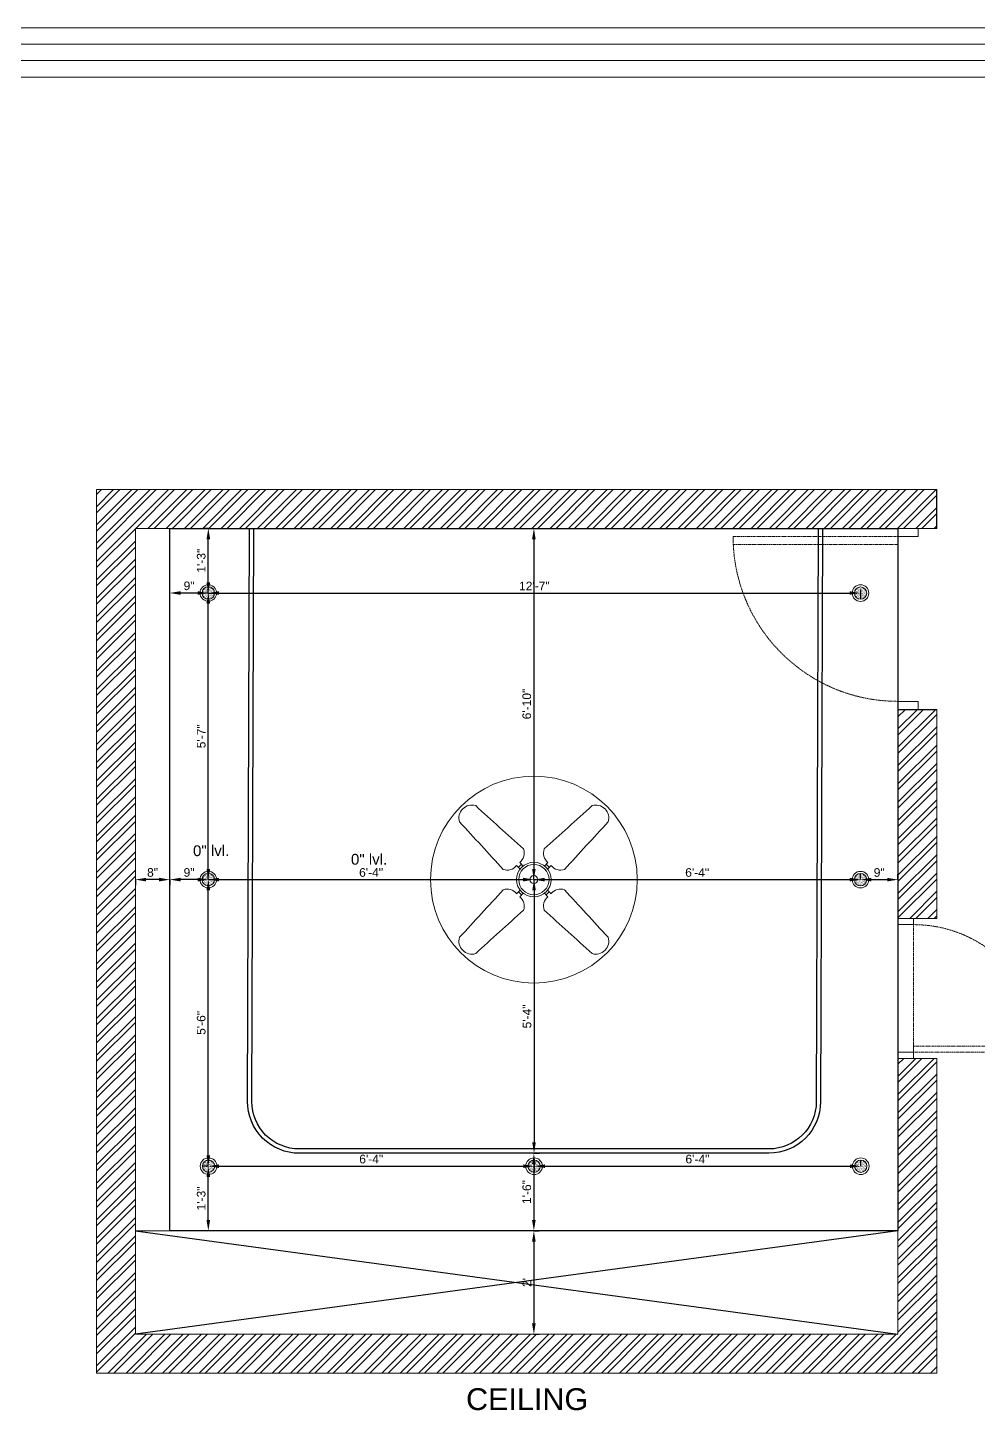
# Model space of a CAD drawing. Header units: inches. Extents: x 213 to 17763, y -4830 to 1802.
# Drawn here: x 6636.1 to 6856.7, y 1091.3 to 1413.7 of the extents above; entities that cross this region are included whole.
import ezdxf

# ---------------------------------------------------------------- set-up
doc = ezdxf.new("R2010")
doc.units = ezdxf.units.IN
doc.header["$MEASUREMENT"] = 0
for name, pattern in [('ACAD_ISO02W100', [15, 12, -3]), ('AUDIT_D_060311083008-3', [0]), ('DASHED2', [0.375, 0.25, -0.125]), ('HIDDEN', [0.375, 0.25, -0.125])]:
    doc.linetypes.add(name, pattern=pattern)
for name, color, linetype in [('.', 30, 'Continuous'), ('A-DOOR', 251, 'AUDIT_D_060311083008-3'), ('A-Door-Frame', 1, 'Continuous'), ('A-Door-Swing', 8, 'HIDDEN'), ('PDF2_0', 7, 'Continuous'), ('PDF3_Text', 1, 'Continuous')]:
    doc.layers.add(name, color=color, linetype=linetype)
doc.layers.add('PDF2_MK. KITCHEN ESSENTAILS', color=7, linetype='Continuous', true_color=0x767676)
doc.layers.add('ROD', color=7, linetype='Continuous', lineweight=9)
doc.styles.add('PDF Arial', font='arial.ttf')
doc.styles.get("Standard").update_dxf_attribs({"font": 'arial.ttf'})
doc.dimstyles.new('ISO-25', dxfattribs={"dimtxt": 4.5, "dimasz": 2.5, "dimexe": 1.25, "dimexo": 0.625, "dimtad": 1, "dimdec": 0, "dimlunit": 4, "dimtxsty": 'Standard', "dimcen": 2.5, "dimadec": 0, "dimazin": 0, "dimtfac": 1, "dimtdec": 0, "dimtmove": 0, "dimatfit": 3, "dimfxl": 1, "dimarcsym": 0})

# ---------------------------------------------------------------- blocks, each defined once
blk = doc.blocks.new('*U34')
at = {"layer": 'A-Door-Frame', "lineweight": 5}
for p, q in [((0, -100), (0, 0)), ((900, -100), (900, 0))]:
    blk.add_line(p, q, dxfattribs=at)
for points in [[(0, -100), (40, -100), (40, 0), (0, 0)], [(900, -100), (860, -100), (860, 0), (900, 0)]]:
    blk.add_lwpolyline(points, dxfattribs=at)
at = {"layer": 'A-Door-Swing', "linetype": 'DASHED2', "lineweight": 5}
blk.add_line((47.3, 0), (867.3, 0), dxfattribs=at)
blk.add_lwpolyline([(40, 0), (40, 820), (80, 820), (80, 0)], close=True, dxfattribs=at)
blk.add_arc((40, 0), 820, 360, 90, dxfattribs=at)
blk = doc.blocks.new('3')
at = {"color": 18, "lineweight": 5, "true_color": 0x000000}
for p, q in [((3389.2, -1076.4), (3365.8, -1052.9)), ((3397.8, -1044.8), (3377.7, -1064.9)), ((3386.6, -1033.2), (3409, -1056.5)), ((3571.3, -1033.2), (3549, -1056.5)), ((3560.1, -1044.8), (3580.2, -1064.9)), ((3568.7, -1076.4), (3592.1, -1052.9)), ((3389.2, -1214.6), (3365.8, -1238)), ((3397.8, -1246.1), (3377.7, -1226.1)), ((3386.6, -1257.8), (3409, -1234.5)), ((3571.3, -1257.8), (3549, -1234.5)), ((3560.1, -1246.1), (3580.2, -1226.1)), ((3568.7, -1214.6), (3592.1, -1238))]:
    blk.add_line(p, q, dxfattribs=at)
for radius in [113.2, 99.1, 26]:
    blk.add_circle((3479, -1145.5), radius, dxfattribs=at)
for centre, radius, start, end in [((3073.6, -742.7), 85, 73.05503, 197.30609), ((27552.9, 26002.3), 36179.8, 227.47452, 228.14348), ((-20595, 26002.3), 36179.8, 311.85652, 312.52548), ((3884.3, -742.7), 85, 342.69391, 106.94497), ((-23516.5, -25390.1), 36179.8, 42.21764, 42.8866), ((30474.4, -25390.1), 36179.8, 137.1134, 137.78236), ((3336.5, -971.6), 79.4, 309.11105, 19.49034), ((3621.4, -971.6), 79.4, 160.50966, 230.88895), ((3304.2, -1004.1), 79.4, 250.87078, 321.25007), ((3653.8, -1004.1), 79.4, 218.74993, 289.12922), ((-23516.5, 23099.1), 36179.8, 317.1134, 317.78236), ((3304.2, -1286.8), 79.4, 38.74993, 109.12922), ((3336.5, -1319.4), 79.4, 340.50966, 50.88895), ((3621.4, -1319.4), 79.4, 129.11105, 199.49034), ((3653.8, -1286.8), 79.4, 70.87078, 141.25007), ((30474.4, 23099.1), 36179.8, 222.21764, 222.8866), ((27552.9, -28293.2), 36179.8, 131.85652, 132.52548), ((-20595, -28293.2), 36179.8, 47.47452, 48.14348), ((3073.6, -1548.3), 85, 162.69391, 286.94497), ((3884.3, -1548.3), 85, 253.05503, 17.30609)]:
    blk.add_arc(centre, radius, start, end, dxfattribs=at)
blk = doc.blocks.new('*D487')
at = {"color": 0, "linetype": 'ACAD_ISO02W100', "lineweight": -2, "transparency": 16777216}
for p, q in [((6677.98, 1297.57), (6676.73, 1297.57)), ((6677.98, 1282.58), (6679.23, 1282.58))]:
    blk.add_line(p, q, dxfattribs=at)
at = {"color": 0, "linetype": 'AUDIT_D_060311083008-3', "lineweight": -2, "transparency": 16777216}
blk.add_line((6677.98, 1285.08), (6677.98, 1295.07), dxfattribs=at)
at = {"color": 0, "transparency": 16777216}
for points in [[(6677.56, 1295.07), (6678.4, 1295.07), (6677.98, 1297.57)], [(6677.56, 1285.08), (6678.4, 1285.08), (6677.98, 1282.58)]]:
    blk.add_solid(points, dxfattribs=at)
at = {"layer": 'Defpoints', "color": 0, "transparency": 16777216}
for p in [(6677.98, 1297.57), (6678.04, 1297.57), (6677.98, 1282.58)]:
    blk.add_point(p, dxfattribs=at)
at = {"color": 0, "transparency": 16777216, "insert": (6676.33, 1290.08), "char_height": 2, "attachment_point": 5, "rotation": 90}
blk.add_mtext('1\'-3"', dxfattribs=at)
blk = doc.blocks.new('*D488')
at = {"color": 0, "linetype": 'ACAD_ISO02W100', "lineweight": -2, "transparency": 16777216}
for p, q in [((6677.98, 1282.58), (6677.98, 1283.83)), ((6829.32, 1283.37), (6829.32, 1281.33))]:
    blk.add_line(p, q, dxfattribs=at)
at = {"color": 0, "linetype": 'AUDIT_D_060311083008-3', "lineweight": -2, "transparency": 16777216}
blk.add_line((6680.48, 1282.58), (6826.82, 1282.58), dxfattribs=at)
at = {"color": 0, "transparency": 16777216}
for points in [[(6680.48, 1283), (6680.48, 1282.16), (6677.98, 1282.58)], [(6826.82, 1283), (6826.82, 1282.16), (6829.32, 1282.58)]]:
    blk.add_solid(points, dxfattribs=at)
at = {"layer": 'Defpoints', "color": 0, "transparency": 16777216}
for p in [(6829.32, 1284), (6677.98, 1282.58), (6829.32, 1282.58)]:
    blk.add_point(p, dxfattribs=at)
at = {"color": 0, "transparency": 16777216, "insert": (6753.65, 1284.21), "char_height": 2, "attachment_point": 5}
blk.add_mtext('12\'-7"', dxfattribs=at)
blk = doc.blocks.new('*D489')
at = {"color": 0, "linetype": 'ACAD_ISO02W100', "lineweight": -2, "transparency": 16777216}
for p, q in [((6669.04, 1282.58), (6669.04, 1283.83)), ((6677.98, 1282.58), (6677.98, 1283.83))]:
    blk.add_line(p, q, dxfattribs=at)
at = {"color": 0, "linetype": 'AUDIT_D_060311083008-3', "lineweight": -2, "transparency": 16777216}
blk.add_line((6675.48, 1282.58), (6671.54, 1282.58), dxfattribs=at)
at = {"color": 0, "transparency": 16777216}
for points in [[(6671.54, 1283), (6671.54, 1282.16), (6669.04, 1282.58)], [(6675.48, 1283), (6675.48, 1282.16), (6677.98, 1282.58)]]:
    blk.add_solid(points, dxfattribs=at)
at = {"layer": 'Defpoints', "color": 0, "transparency": 16777216}
for p in [(6669.04, 1282.58), (6669.04, 1282.48), (6677.98, 1282.58)]:
    blk.add_point(p, dxfattribs=at)
at = {"color": 0, "transparency": 16777216, "insert": (6673.51, 1284.23), "char_height": 2, "attachment_point": 5}
blk.add_mtext('9"', dxfattribs=at)
blk = doc.blocks.new('*D490')
at = {"color": 0, "linetype": 'ACAD_ISO02W100', "lineweight": -2, "transparency": 16777216}
for p, q in [((6677.98, 1282.58), (6676.73, 1282.58)), ((6677.98, 1216.07), (6679.23, 1216.07))]:
    blk.add_line(p, q, dxfattribs=at)
at = {"color": 0, "linetype": 'AUDIT_D_060311083008-3', "lineweight": -2, "transparency": 16777216}
blk.add_line((6677.98, 1218.57), (6677.98, 1280.08), dxfattribs=at)
at = {"color": 0, "transparency": 16777216}
for points in [[(6677.56, 1280.08), (6678.4, 1280.08), (6677.98, 1282.58)], [(6677.56, 1218.57), (6678.4, 1218.57), (6677.98, 1216.07)]]:
    blk.add_solid(points, dxfattribs=at)
at = {"layer": 'Defpoints', "color": 0, "transparency": 16777216}
for p in [(6677.98, 1282.58), (6678.09, 1282.58), (6677.98, 1216.07)]:
    blk.add_point(p, dxfattribs=at)
at = {"color": 0, "transparency": 16777216, "insert": (6676.34, 1249.33), "char_height": 2, "attachment_point": 5, "rotation": 90}
blk.add_mtext('5\'-7"', dxfattribs=at)
blk = doc.blocks.new('*D491')
at = {"color": 0, "linetype": 'ACAD_ISO02W100', "lineweight": -2, "transparency": 16777216}
for p, q in [((6677.98, 1216.07), (6679.23, 1216.07)), ((6677.98, 1149.57), (6676.73, 1149.57))]:
    blk.add_line(p, q, dxfattribs=at)
at = {"color": 0, "linetype": 'AUDIT_D_060311083008-3', "lineweight": -2, "transparency": 16777216}
blk.add_line((6677.98, 1152.07), (6677.98, 1213.57), dxfattribs=at)
at = {"color": 0, "transparency": 16777216}
for points in [[(6677.56, 1213.57), (6678.4, 1213.57), (6677.98, 1216.07)], [(6677.56, 1152.07), (6678.4, 1152.07), (6677.98, 1149.57)]]:
    blk.add_solid(points, dxfattribs=at)
at = {"layer": 'Defpoints', "color": 0, "transparency": 16777216}
for p in [(6677.98, 1216.07), (6677.98, 1216.07), (6678.03, 1149.57)]:
    blk.add_point(p, dxfattribs=at)
at = {"color": 0, "transparency": 16777216, "insert": (6676.33, 1182.82), "char_height": 2, "attachment_point": 5, "rotation": 90}
blk.add_mtext('5\'-6"', dxfattribs=at)
blk = doc.blocks.new('*D492')
at = {"color": 0, "linetype": 'ACAD_ISO02W100', "lineweight": -2, "transparency": 16777216}
for p, q in [((6677.98, 1149.57), (6676.73, 1149.57)), ((6677.98, 1134.58), (6676.73, 1134.58))]:
    blk.add_line(p, q, dxfattribs=at)
at = {"color": 0, "linetype": 'AUDIT_D_060311083008-3', "lineweight": -2, "transparency": 16777216}
blk.add_line((6677.98, 1137.08), (6677.98, 1147.07), dxfattribs=at)
at = {"color": 0, "transparency": 16777216}
for points in [[(6677.56, 1147.07), (6678.4, 1147.07), (6677.98, 1149.57)], [(6677.56, 1137.08), (6678.4, 1137.08), (6677.98, 1134.58)]]:
    blk.add_solid(points, dxfattribs=at)
at = {"layer": 'Defpoints', "color": 0, "transparency": 16777216}
for p in [(6677.98, 1149.57), (6678.15, 1149.57), (6678.09, 1134.58)]:
    blk.add_point(p, dxfattribs=at)
at = {"color": 0, "transparency": 16777216, "insert": (6676.33, 1142.08), "char_height": 2, "attachment_point": 5, "rotation": 90}
blk.add_mtext('1\'-3"', dxfattribs=at)
blk = doc.blocks.new('*D493')
at = {"color": 0, "linetype": 'ACAD_ISO02W100', "lineweight": -2, "transparency": 16777216}
for p, q in [((6677.98, 1149.57), (6677.98, 1150.82)), ((6753.59, 1150.37), (6753.59, 1148.32))]:
    blk.add_line(p, q, dxfattribs=at)
at = {"color": 0, "linetype": 'AUDIT_D_060311083008-3', "lineweight": -2, "transparency": 16777216}
blk.add_line((6680.48, 1149.57), (6751.09, 1149.57), dxfattribs=at)
at = {"color": 0, "transparency": 16777216}
for points in [[(6680.48, 1149.99), (6680.48, 1149.15), (6677.98, 1149.57)], [(6751.09, 1149.99), (6751.09, 1149.15), (6753.59, 1149.57)]]:
    blk.add_solid(points, dxfattribs=at)
at = {"layer": 'Defpoints', "color": 0, "transparency": 16777216}
for p in [(6677.98, 1149.57), (6753.59, 1150.99), (6753.59, 1149.57)]:
    blk.add_point(p, dxfattribs=at)
at = {"color": 0, "transparency": 16777216, "insert": (6715.79, 1151.22), "char_height": 2, "attachment_point": 5}
blk.add_mtext('6\'-4"', dxfattribs=at)
blk = doc.blocks.new('*D494')
at = {"color": 0, "linetype": 'ACAD_ISO02W100', "lineweight": -2, "transparency": 16777216}
for p, q in [((6753.59, 1150.37), (6753.59, 1148.31)), ((6829.4, 1149.56), (6829.4, 1150.81))]:
    blk.add_line(p, q, dxfattribs=at)
at = {"color": 0, "linetype": 'AUDIT_D_060311083008-3', "lineweight": -2, "transparency": 16777216}
blk.add_line((6756.09, 1149.56), (6826.9, 1149.56), dxfattribs=at)
at = {"color": 0, "transparency": 16777216}
for points in [[(6756.09, 1149.98), (6756.09, 1149.15), (6753.59, 1149.56)], [(6826.9, 1149.98), (6826.9, 1149.15), (6829.4, 1149.56)]]:
    blk.add_solid(points, dxfattribs=at)
at = {"layer": 'Defpoints', "color": 0, "transparency": 16777216}
for p in [(6753.59, 1150.99), (6829.4, 1149.56), (6829.4, 1149.56)]:
    blk.add_point(p, dxfattribs=at)
at = {"color": 0, "transparency": 16777216, "insert": (6791.5, 1151.21), "char_height": 2, "attachment_point": 5}
blk.add_mtext('6\'-4"', dxfattribs=at)
blk = doc.blocks.new('*D495')
at = {"color": 0, "linetype": 'ACAD_ISO02W100', "lineweight": -2, "transparency": 16777216}
for p, q in [((6753.54, 1297.57), (6754.79, 1297.57)), ((6753.54, 1216.07), (6754.79, 1216.07))]:
    blk.add_line(p, q, dxfattribs=at)
at = {"color": 0, "linetype": 'AUDIT_D_060311083008-3', "lineweight": -2, "transparency": 16777216}
blk.add_line((6753.54, 1295.07), (6753.54, 1218.57), dxfattribs=at)
at = {"color": 0, "transparency": 16777216}
for points in [[(6753.12, 1295.07), (6753.95, 1295.07), (6753.54, 1297.57)], [(6753.12, 1218.57), (6753.95, 1218.57), (6753.54, 1216.07)]]:
    blk.add_solid(points, dxfattribs=at)
at = {"layer": 'Defpoints', "color": 0, "transparency": 16777216}
for p in [(6753.54, 1297.57), (6753.54, 1216.07), (6753.54, 1216.07)]:
    blk.add_point(p, dxfattribs=at)
at = {"color": 0, "transparency": 16777216, "insert": (6751.89, 1256.82), "char_height": 2, "attachment_point": 5, "rotation": 90}
blk.add_mtext('6\'-10"', dxfattribs=at)
blk = doc.blocks.new('*D496')
at = {"color": 0, "linetype": 'ACAD_ISO02W100', "lineweight": -2, "transparency": 16777216}
for p, q in [((6753.58, 1216.07), (6754.83, 1216.07)), ((6753.58, 1152.57), (6754.83, 1152.57))]:
    blk.add_line(p, q, dxfattribs=at)
at = {"color": 0, "linetype": 'AUDIT_D_060311083008-3', "lineweight": -2, "transparency": 16777216}
blk.add_line((6753.58, 1213.57), (6753.58, 1155.07), dxfattribs=at)
at = {"color": 0, "transparency": 16777216}
for points in [[(6753.16, 1213.57), (6753.99, 1213.57), (6753.58, 1216.07)], [(6753.16, 1155.07), (6753.99, 1155.07), (6753.58, 1152.57)]]:
    blk.add_solid(points, dxfattribs=at)
at = {"layer": 'Defpoints', "color": 0, "transparency": 16777216}
for p in [(6753.54, 1216.07), (6753.58, 1152.57), (6753.58, 1152.57)]:
    blk.add_point(p, dxfattribs=at)
at = {"color": 0, "transparency": 16777216, "insert": (6751.94, 1184.32), "char_height": 2, "attachment_point": 5, "rotation": 90}
blk.add_mtext('5\'-4"', dxfattribs=at)
blk = doc.blocks.new('*D497')
at = {"color": 0, "linetype": 'ACAD_ISO02W100', "lineweight": -2, "transparency": 16777216}
for p, q in [((6753.54, 1152.57), (6752.29, 1152.57)), ((6753.54, 1134.57), (6754.79, 1134.57))]:
    blk.add_line(p, q, dxfattribs=at)
at = {"color": 0, "linetype": 'AUDIT_D_060311083008-3', "lineweight": -2, "transparency": 16777216}
blk.add_line((6753.54, 1150.07), (6753.54, 1137.07), dxfattribs=at)
at = {"color": 0, "transparency": 16777216}
for points in [[(6753.12, 1150.07), (6753.95, 1150.07), (6753.54, 1152.57)], [(6753.12, 1137.07), (6753.95, 1137.07), (6753.54, 1134.57)]]:
    blk.add_solid(points, dxfattribs=at)
at = {"layer": 'Defpoints', "color": 0, "transparency": 16777216}
for p in [(6753.58, 1152.57), (6753.54, 1134.57), (6753.54, 1134.57)]:
    blk.add_point(p, dxfattribs=at)
at = {"color": 0, "transparency": 16777216, "insert": (6751.89, 1143.57), "char_height": 2, "attachment_point": 5, "rotation": 90}
blk.add_mtext('1\'-6"', dxfattribs=at)
blk = doc.blocks.new('*D498')
at = {"color": 0, "linetype": 'ACAD_ISO02W100', "lineweight": -2, "transparency": 16777216}
for p, q in [((6753.54, 1134.57), (6754.79, 1134.57)), ((6753.54, 1110.57), (6754.79, 1110.57))]:
    blk.add_line(p, q, dxfattribs=at)
at = {"color": 0, "linetype": 'AUDIT_D_060311083008-3', "lineweight": -2, "transparency": 16777216}
blk.add_line((6753.54, 1132.07), (6753.54, 1113.07), dxfattribs=at)
at = {"color": 0, "transparency": 16777216}
for points in [[(6753.12, 1132.07), (6753.95, 1132.07), (6753.54, 1134.57)], [(6753.12, 1113.07), (6753.95, 1113.07), (6753.54, 1110.57)]]:
    blk.add_solid(points, dxfattribs=at)
at = {"layer": 'Defpoints', "color": 0, "transparency": 16777216}
for p in [(6753.54, 1134.57), (6753.54, 1110.57), (6753.54, 1110.57)]:
    blk.add_point(p, dxfattribs=at)
at = {"color": 0, "transparency": 16777216, "insert": (6751.91, 1122.57), "char_height": 2, "attachment_point": 5, "rotation": 90}
blk.add_mtext("2'", dxfattribs=at)
blk = doc.blocks.new('*D499')
at = {"color": 0, "linetype": 'ACAD_ISO02W100', "lineweight": -2, "transparency": 16777216}
for p, q in [((6677.98, 1216.07), (6677.98, 1217.32)), ((6753.54, 1216.07), (6753.54, 1217.32))]:
    blk.add_line(p, q, dxfattribs=at)
at = {"color": 0, "linetype": 'AUDIT_D_060311083008-3', "lineweight": -2, "transparency": 16777216}
blk.add_line((6680.48, 1216.07), (6751.04, 1216.07), dxfattribs=at)
at = {"color": 0, "transparency": 16777216}
for points in [[(6680.48, 1216.49), (6680.48, 1215.65), (6677.98, 1216.07)], [(6751.04, 1216.49), (6751.04, 1215.65), (6753.54, 1216.07)]]:
    blk.add_solid(points, dxfattribs=at)
at = {"layer": 'Defpoints', "color": 0, "transparency": 16777216}
for p in [(6677.98, 1216.07), (6753.54, 1216.07), (6753.54, 1216.07)]:
    blk.add_point(p, dxfattribs=at)
at = {"color": 0, "transparency": 16777216, "insert": (6715.76, 1217.72), "char_height": 2, "attachment_point": 5}
blk.add_mtext('6\'-4"', dxfattribs=at)
blk = doc.blocks.new('*D500')
at = {"color": 0, "linetype": 'ACAD_ISO02W100', "lineweight": -2, "transparency": 16777216}
for p, q in [((6753.54, 1216.06), (6753.54, 1214.81)), ((6829.35, 1216.06), (6829.35, 1217.31))]:
    blk.add_line(p, q, dxfattribs=at)
at = {"color": 0, "linetype": 'AUDIT_D_060311083008-3', "lineweight": -2, "transparency": 16777216}
blk.add_line((6756.04, 1216.06), (6826.85, 1216.06), dxfattribs=at)
at = {"color": 0, "transparency": 16777216}
for points in [[(6756.04, 1216.48), (6756.04, 1215.65), (6753.54, 1216.06)], [(6826.85, 1216.48), (6826.85, 1215.65), (6829.35, 1216.06)]]:
    blk.add_solid(points, dxfattribs=at)
at = {"layer": 'Defpoints', "color": 0, "transparency": 16777216}
for p in [(6753.54, 1216.07), (6829.35, 1216.06), (6829.35, 1216.06)]:
    blk.add_point(p, dxfattribs=at)
at = {"color": 0, "transparency": 16777216, "insert": (6791.44, 1217.71), "char_height": 2, "attachment_point": 5}
blk.add_mtext('6\'-4"', dxfattribs=at)
blk = doc.blocks.new('*D501')
at = {"color": 0, "linetype": 'ACAD_ISO02W100', "lineweight": -2, "transparency": 16777216}
for p, q in [((6829.35, 1216.06), (6829.35, 1217.31)), ((6838.04, 1216.06), (6838.04, 1217.31))]:
    blk.add_line(p, q, dxfattribs=at)
at = {"color": 0, "linetype": 'AUDIT_D_060311083008-3', "lineweight": -2, "transparency": 16777216}
blk.add_line((6831.85, 1216.06), (6835.54, 1216.06), dxfattribs=at)
at = {"color": 0, "transparency": 16777216}
for points in [[(6831.85, 1216.48), (6831.85, 1215.65), (6829.35, 1216.06)], [(6835.54, 1216.48), (6835.54, 1215.65), (6838.04, 1216.06)]]:
    blk.add_solid(points, dxfattribs=at)
at = {"layer": 'Defpoints', "color": 0, "transparency": 16777216}
for p in [(6829.35, 1216.06), (6838.04, 1216.06), (6838.04, 1215.68)]:
    blk.add_point(p, dxfattribs=at)
at = {"color": 0, "transparency": 16777216, "insert": (6833.69, 1217.71), "char_height": 2, "attachment_point": 5}
blk.add_mtext('9"', dxfattribs=at)
blk = doc.blocks.new('*D502')
at = {"color": 0, "linetype": 'ACAD_ISO02W100', "lineweight": -2, "transparency": 16777216}
for p, q in [((6669.04, 1216.07), (6669.04, 1214.82)), ((6677.98, 1216.07), (6677.98, 1217.32))]:
    blk.add_line(p, q, dxfattribs=at)
at = {"color": 0, "linetype": 'AUDIT_D_060311083008-3', "lineweight": -2, "transparency": 16777216}
blk.add_line((6675.48, 1216.07), (6671.54, 1216.07), dxfattribs=at)
at = {"color": 0, "transparency": 16777216}
for points in [[(6671.54, 1216.49), (6671.54, 1215.65), (6669.04, 1216.07)], [(6675.48, 1216.49), (6675.48, 1215.65), (6677.98, 1216.07)]]:
    blk.add_solid(points, dxfattribs=at)
at = {"layer": 'Defpoints', "color": 0, "transparency": 16777216}
for p in [(6669.04, 1216.17), (6669.04, 1216.07), (6677.98, 1216.07)]:
    blk.add_point(p, dxfattribs=at)
at = {"color": 0, "transparency": 16777216, "insert": (6673.51, 1217.72), "char_height": 2, "attachment_point": 5}
blk.add_mtext('9"', dxfattribs=at)
blk = doc.blocks.new('*D503')
at = {"color": 0, "linetype": 'ACAD_ISO02W100', "lineweight": -2, "transparency": 16777216}
for p, q in [((6661.04, 1216.07), (6661.04, 1214.82)), ((6669.04, 1216.07), (6669.04, 1217.32))]:
    blk.add_line(p, q, dxfattribs=at)
at = {"color": 0, "linetype": 'AUDIT_D_060311083008-3', "lineweight": -2, "transparency": 16777216}
blk.add_line((6666.54, 1216.07), (6663.54, 1216.07), dxfattribs=at)
at = {"color": 0, "transparency": 16777216}
for points in [[(6663.54, 1216.49), (6663.54, 1215.65), (6661.04, 1216.07)], [(6666.54, 1216.49), (6666.54, 1215.65), (6669.04, 1216.07)]]:
    blk.add_solid(points, dxfattribs=at)
at = {"layer": 'Defpoints', "color": 0, "transparency": 16777216}
for p in [(6661.04, 1216.17), (6661.04, 1216.07), (6669.04, 1216.07)]:
    blk.add_point(p, dxfattribs=at)
at = {"color": 0, "transparency": 16777216, "insert": (6665.04, 1217.72), "char_height": 2, "attachment_point": 5}
blk.add_mtext('8"', dxfattribs=at)

msp = doc.modelspace()

# ---------------------------------------------------------------- hatches: boundary and pattern name
at = {"layer": '.'}
h = msp.add_hatch(dxfattribs=at)
h.set_pattern_fill('ANSI32', color=1, scale=8)
h.set_pattern_definition([(45, (3826.539, 246.2893), (-2.1213203, 2.1213203), []), (45, (3827.9533, 246.2893), (-2.1213203, 2.1213203), [])])
h.paths.add_polyline_path([(6847.04, 1306.57), (6652.04, 1306.57), (6652.04, 1101.57), (6847.04, 1101.57), (6847.04, 1174.57), (6838.04, 1174.57), (6838.04, 1110.57), (6661.04, 1110.57), (6661.04, 1297.57), (6847.04, 1297.57)])
h.paths.add_polyline_path([(6847.04, 1255.57), (6838.04, 1255.57), (6838.04, 1247.57), (6838.04, 1207.07), (6847.04, 1207.07)], flags=17)
at = {"lineweight": 5}
h = msp.add_hatch(dxfattribs=at)
h.set_pattern_fill('AR-SAND', color=1, scale=0.2)
h.set_pattern_definition([(37.5, (-119243.54998, -237038.52625), (-0.01259867162, 0.3853647538), [0, -0.304, 0, -0.34, 0, -0.325]), (7.5, (-119243.55, -237038.52625), (0.3539553411, 0.564429213), [0, -0.164, 0, -0.274, 0, -0.105]), (327.5, (-119243.79598, -237038.52625), (0.62282837235, 0.0011318107), [0, -0.1, 0, -0.36, 0, -0.47]), (317.5, (-119243.796, -237038.52625), (0.6012253209, 0.175535113), [0, -0.05, 0, -0.236, 0, -0.27])])
h.paths.add_polyline_path([(6676.55, 1282.58, 1), (6679.41, 1282.58, 1)])
h = msp.add_hatch(dxfattribs=at)
h.set_pattern_fill('AR-SAND', color=1, scale=0.2)
h.set_pattern_definition([(37.5, (-119092.1848, -237038.53568), (-0.01259867162, 0.3853647538), [0, -0.304, 0, -0.34, 0, -0.325]), (7.5, (-119092.1848, -237038.5357), (0.3539553411, 0.564429213), [0, -0.164, 0, -0.274, 0, -0.105]), (327.5, (-119092.4308, -237038.53568), (0.62282837235, 0.0011318107), [0, -0.1, 0, -0.36, 0, -0.47]), (317.5, (-119092.4308, -237038.5357), (0.6012253209, 0.175535113), [0, -0.05, 0, -0.236, 0, -0.27])])
h.paths.add_polyline_path([(6827.92, 1282.57, 1), (6830.77, 1282.57, 1)])
h = msp.add_hatch(dxfattribs=at)
h.set_pattern_fill('AR-SAND', color=1, scale=0.2)
h.set_pattern_definition([(37.5, (-119243.54998, -237105.03568), (-0.01259867162, 0.3853647538), [0, -0.304, 0, -0.34, 0, -0.325]), (7.5, (-119243.55, -237105.0357), (0.3539553411, 0.564429213), [0, -0.164, 0, -0.274, 0, -0.105]), (327.5, (-119243.79598, -237105.03568), (0.62282837235, 0.0011318107), [0, -0.1, 0, -0.36, 0, -0.47]), (317.5, (-119243.796, -237105.0357), (0.6012253209, 0.175535113), [0, -0.05, 0, -0.236, 0, -0.27])])
h.paths.add_polyline_path([(6676.55, 1216.07, 1), (6679.41, 1216.07, 1)])
h = msp.add_hatch(dxfattribs=at)
h.set_pattern_fill('AR-SAND', color=1, scale=0.2)
h.set_pattern_definition([(37.5, (-119092.1848, -237105.0451), (-0.01259867162, 0.3853647538), [0, -0.304, 0, -0.34, 0, -0.325]), (7.5, (-119092.1848, -237105.0451), (0.3539553411, 0.564429213), [0, -0.164, 0, -0.274, 0, -0.105]), (327.5, (-119092.4308, -237105.0451), (0.62282837235, 0.0011318107), [0, -0.1, 0, -0.36, 0, -0.47]), (317.5, (-119092.4308, -237105.0451), (0.6012253209, 0.175535113), [0, -0.05, 0, -0.236, 0, -0.27])])
h.paths.add_polyline_path([(6827.92, 1216.06, 1), (6830.77, 1216.06, 1)])
h = msp.add_hatch(dxfattribs=at)
h.set_pattern_fill('AR-SAND', color=1, scale=0.2)
h.set_pattern_definition([(37.5, (-119243.49344, -237171.53568), (-0.01259867162, 0.3853647538), [0, -0.304, 0, -0.34, 0, -0.325]), (7.5, (-119243.49344, -237171.5357), (0.3539553411, 0.564429213), [0, -0.164, 0, -0.274, 0, -0.105]), (327.5, (-119243.73944, -237171.53568), (0.62282837235, 0.0011318107), [0, -0.1, 0, -0.36, 0, -0.47]), (317.5, (-119243.73944, -237171.5357), (0.6012253209, 0.175535113), [0, -0.05, 0, -0.236, 0, -0.27])])
h.paths.add_polyline_path([(6676.61, 1149.57, 1), (6679.47, 1149.57, 1)])
h = msp.add_hatch(dxfattribs=at)
h.set_pattern_fill('AR-SAND', color=1, scale=0.2)
h.set_pattern_definition([(37.5, (-119167.9369, -237171.5451), (-0.01259867162, 0.3853647538), [0, -0.304, 0, -0.34, 0, -0.325]), (7.5, (-119167.9369, -237171.5451), (0.3539553411, 0.564429213), [0, -0.164, 0, -0.274, 0, -0.105]), (327.5, (-119168.1829, -237171.5451), (0.62282837235, 0.0011318107), [0, -0.1, 0, -0.36, 0, -0.47]), (317.5, (-119168.1829, -237171.5451), (0.6012253209, 0.175535113), [0, -0.05, 0, -0.236, 0, -0.27])])
h.paths.add_polyline_path([(6752.16, 1149.56, 1), (6755.02, 1149.56, 1)])
h = msp.add_hatch(dxfattribs=at)
h.set_pattern_fill('AR-SAND', color=1, scale=0.2)
h.set_pattern_definition([(37.5, (-119092.12827, -237171.5451), (-0.01259867162, 0.3853647538), [0, -0.304, 0, -0.34, 0, -0.325]), (7.5, (-119092.12827, -237171.5451), (0.3539553411, 0.564429213), [0, -0.164, 0, -0.274, 0, -0.105]), (327.5, (-119092.37427, -237171.5451), (0.62282837235, 0.0011318107), [0, -0.1, 0, -0.36, 0, -0.47]), (317.5, (-119092.37427, -237171.5451), (0.6012253209, 0.175535113), [0, -0.05, 0, -0.236, 0, -0.27])])
h.paths.add_polyline_path([(6827.97, 1149.56, 1), (6830.83, 1149.56, 1)])

# ---------------------------------------------------------------- linework, layer by layer
for p, q in [((6847.04, 1297.57), (6847.04, 1306.57)), ((6669.04, 1297.57), (6685.04, 1297.57)), ((6820.54, 1297.57), (6838.04, 1297.57)), ((6838.04, 1255.57), (6847.04, 1255.57)), ((6661.04, 1134.57), (6838.04, 1110.57)), ((6838.04, 1134.57), (6661.04, 1110.57))]:
    msp.add_line(p, q)
msp.add_lwpolyline([(6669.04, 1297.57), (6838.04, 1297.57), (6838.04, 1134.57), (6669.04, 1134.57)], close=True)
for points in [[(6687.54, 1297.57), (6820.54, 1297.57), (6820.08, 1164.53, -0.413204), (6808.08, 1152.57), (6699.08, 1152.57, -0.415224), (6687.08, 1164.61)], [(6688.54, 1297.57), (6819.54, 1297.57), (6819.08, 1164.53, -0.413204), (6808.08, 1153.57), (6699.08, 1153.57, -0.415224), (6688.08, 1164.61)]]:
    msp.add_lwpolyline(points, format="xyb", close=True)
for centre, radius in [((6677.98, 1282.58), 1.93), ((6677.98, 1282.58), 1.43), ((6829.35, 1282.57), 1.93), ((6829.35, 1282.57), 1.43), ((6677.98, 1216.07), 1.93), ((6677.98, 1216.07), 1.43), ((6829.35, 1216.06), 1.93), ((6829.35, 1216.06), 1.43), ((6678.04, 1149.57), 1.93), ((6753.59, 1149.56), 1.93), ((6829.4, 1149.56), 1.93), ((6678.04, 1149.57), 1.43), ((6753.59, 1149.56), 1.43), ((6829.4, 1149.56), 1.43)]:
    msp.add_circle(centre, radius, dxfattribs=at)
at = {"color": 5, "lineweight": 5}
msp.add_circle((6753.54, 1216.07), 24, dxfattribs=at)
at = {"layer": 'PDF2_0', "lineweight": 5}
msp.add_lwpolyline([(7115.82, 520.91), (6085.57, 520.91), (6085.57, 1413.74), (7344.75, 1413.74), (7344.75, 749.84, -0.414214)], format="xyb", close=True, dxfattribs=at)
for points in [[(7115.82, 524.69), (6089.35, 524.69), (6089.35, 1409.95), (7340.96, 1409.95), (7340.96, 749.84, -0.414214), (7115.82, 524.69)], [(7115.82, 528.51), (6093.17, 528.51), (6093.17, 1406.14), (7337.14, 1406.14), (7337.14, 749.84, -0.414214), (7115.82, 528.51)]]:
    msp.add_lwpolyline(points, format="xyb", dxfattribs=at)
msp.add_lwpolyline([(6096.99, 1402.32), (7123.08, 1402.32), (7123.08, 556.35), (6096.99, 556.35)], close=True, dxfattribs=at)
at = {"layer": 'PDF2_MK. KITCHEN ESSENTAILS', "lineweight": 5}
msp.add_lwpolyline([(6096.99, 556.35), (7123.08, 556.35), (7123.08, 1402.32), (6096.99, 1402.32)], close=True, dxfattribs=at)
at = {"layer": 'ROD'}
for p, q in [((6652.04, 1101.57), (6652.04, 1306.57)), ((6847.04, 1306.57), (6652.04, 1306.57)), ((6661.04, 1110.57), (6661.04, 1297.57)), ((6661.04, 1297.57), (6847.04, 1297.57)), ((6669.04, 1134.57), (6669.04, 1297.57)), ((6838.04, 1247.57), (6838.04, 1255.57)), ((6847.04, 1207.07), (6847.04, 1255.57)), ((6838.04, 1207.07), (6838.04, 1247.57)), ((6838.04, 1110.57), (6838.04, 1174.57)), ((6847.04, 1101.57), (6847.04, 1174.57)), ((6838.04, 1134.57), (6661.04, 1134.57)), ((6838.04, 1110.57), (6661.04, 1110.57)), ((6847.04, 1101.57), (6652.04, 1101.57))]:
    msp.add_line(p, q, dxfattribs=at)
for points in [[(6838.04, 1207.07), (6847.04, 1207.07)], [(6847.04, 1174.57), (6838.04, 1174.57)]]:
    msp.add_lwpolyline(points, dxfattribs=at)

# ---------------------------------------------------------------- block references
at = {"lineweight": 5, "xscale": 0.03546819263372884, "yscale": 0.03546819263372884, "zscale": 0.03546819263372884}
msp.add_blockref('3', (6630.14, 1256.7), dxfattribs=at)
at = {"layer": 'A-DOOR', "lineweight": 5}
for p, xscale, yscale, zscale, rotation in [((6838.04, 1297.57), -0.04666663502872134, 0.04666663502872134, 0.04666663502872134, 90), ((6841.65, 1174.57), -0.03611111111109516, 0.03611111111109516, 0.03611111111109516, 270)]:
    msp.add_blockref('*U34', p, dxfattribs=dict(at, xscale=xscale, yscale=yscale, zscale=zscale, rotation=rotation))

# ---------------------------------------------------------------- texts
at = {"layer": 'PDF3_Text', "lineweight": 5, "style": 'PDF Arial'}
for s, width, gutter_width, insert, char_height, attachment_point in [('0" lvl.', 36.0927, 949.34, (6682.85, 1221.49), 2.5, 9), ('0" lvl.', 36.0927, 949.34, (6719.5, 1219.5), 2.5, 9), ('CEILING ', 114.7518, 49.21, (6737.8, 1092.9), 5.069, 7)]:
    msp.add_mtext_dynamic_manual_height_columns(s, width=width, gutter_width=gutter_width, heights=[0], dxfattribs=dict(at, insert=insert, char_height=char_height, attachment_point=attachment_point))

# ---------------------------------------------------------------- dimensions: what is measured, and where the dimension line sits
for base, p1, p2, picture, middle in [((6677.98, 1297.57), (6677.98, 1282.58), (6678.04, 1297.57), '*D487', (6676.33, 1290.08)), ((6753.53644118, 1216.07129829), (6753.53644118, 1297.57129829), (6753.53644118, 1216.07129829), '*D495', (6751.8902952, 1256.82129829)), ((6677.98, 1282.58), (6677.98, 1216.07), (6678.09, 1282.58), '*D490', (6676.34, 1249.33)), ((6677.97990117, 1216.07129829), (6678.03338496, 1149.57129829), (6677.97990117, 1216.07129829), '*D491', (6676.33375519, 1182.82129829)), ((6753.57782049, 1152.57129829), (6753.53644118, 1216.07129829), (6753.57782049, 1152.57129829), '*D496', (6751.93576728, 1184.32129829)), ((6753.54, 1134.57), (6753.58, 1152.57), (6753.54, 1134.57), '*D497', (6751.89, 1143.57)), ((6677.98, 1149.57), (6678.09, 1134.58), (6678.15, 1149.57), '*D492', (6676.33, 1142.08)), ((6753.54, 1110.57), (6753.54, 1134.57), (6753.54, 1110.57), '*D498', (6751.91, 1122.57))]:
    dim = msp.add_linear_dim(base=base, p1=p1, p2=p2, angle=90, dimstyle='ISO-25', override={"dimtxt": 2, "dimtmove": 1, "dimfxl": 2, "dimfxlon": 1, "dimarcsym": 2})
    dim.commit()
    dim.dimension.update_dxf_attribs({"geometry": picture, "text_midpoint": middle})
for base, p1, p2, picture, middle in [((6669.04, 1282.58), (6677.98, 1282.58), (6669.04, 1282.48), '*D489', (6673.51, 1284.23)), ((6829.32, 1282.58), (6677.98, 1282.58), (6829.32, 1284), '*D488', (6753.65, 1284.21)), ((6661.04, 1216.07), (6669.04, 1216.07), (6661.04, 1216.17), '*D503', (6665.04, 1217.72)), ((6669.04, 1216.07), (6677.98, 1216.07), (6669.04, 1216.17), '*D502', (6673.51, 1217.72)), ((6753.54, 1216.07), (6677.98, 1216.07), (6753.54, 1216.07), '*D499', (6715.76, 1217.72)), ((6829.35, 1216.06), (6753.54, 1216.07), (6829.35, 1216.06), '*D500', (6791.44, 1217.71)), ((6838.04, 1216.06), (6829.35, 1216.06), (6838.04, 1215.68), '*D501', (6833.69, 1217.71)), ((6753.59, 1149.57), (6677.98, 1149.57), (6753.59, 1150.99), '*D493', (6715.79, 1151.22)), ((6829.4, 1149.56), (6753.59, 1150.99), (6829.4, 1149.56), '*D494', (6791.5, 1151.21))]:
    dim = msp.add_linear_dim(base=base, p1=p1, p2=p2, dimstyle='ISO-25', override={"dimtxt": 2, "dimtmove": 1, "dimfxl": 2, "dimfxlon": 1, "dimarcsym": 2})
    dim.commit()
    dim.dimension.update_dxf_attribs({"geometry": picture, "text_midpoint": middle})

doc.saveas('drawing.dxf')
